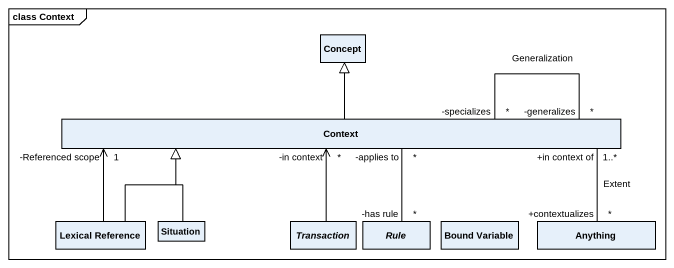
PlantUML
@startuml
mainframe class Context
hide circle
hide empty members
class Concept
class Context
class "Lexical Reference" as Lexical_Reference
class Situation
abstract class Transaction
abstract class Rule
class "Bound Variable" as Bound_Variable
class Anything
Context -up-|> Concept
Context "-specializes\n*" -- "-generalizes\n*" Context : Generalization
Context "+in context of\n1..*" -right- "+contextualizes\n*" Anything : Extent
Lexical_Reference -right-> "-Referenced scope\n1" Context
Lexical_Reference -right-|> Context
Situation -up-|> Context
Transaction -up-> "-in context\n*" Context
Rule "-has rule\n*" -up- "-applies to\n*" Context
@enduml
